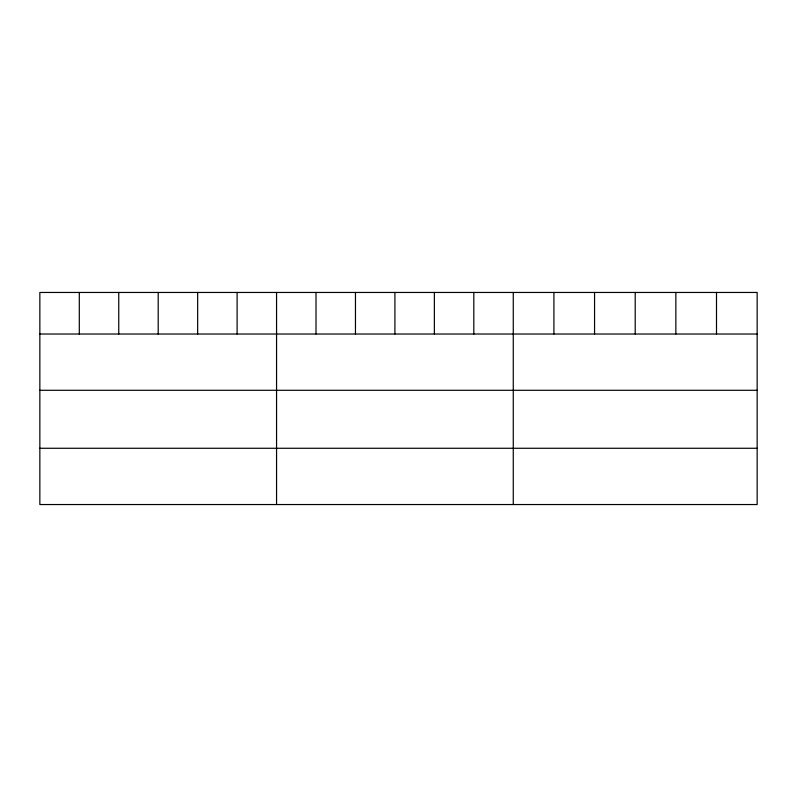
<?xml version="1.0" encoding="UTF-8"?>
<svg xmlns="http://www.w3.org/2000/svg" width="797" height="797" viewBox="0 0 797 797"><rect width="100%" height="100%" fill="white"/><g stroke="black" fill="none" stroke-linecap="round" stroke-linejoin="round"><path stroke-width="1.2" d="M757.15 334.023L757.15 504.541L39.85 504.541L39.85 292.459L757.15 292.459L757.15 334.023L39.85 334.023M39.85 390.291L757.15 390.291M39.85 448.273L757.15 448.273M716.503 292.459L716.503 334.023M675.856 292.459L675.856 334.023M635.209 292.459L635.209 334.023M594.562 292.459L594.562 334.023M553.915 292.459L553.915 334.023M513.268 292.459L513.268 504.541M473.817 292.459L473.817 334.023M434.365 292.459L434.365 334.023M394.913 292.459L394.913 334.023M355.462 292.459L355.462 334.023M316.01 292.459L316.01 334.023M276.559 292.459L276.559 504.541M237.107 292.459L237.107 334.023M197.656 292.459L197.656 334.023M158.204 292.459L158.204 334.023M118.753 292.459L118.753 334.023M79.301 292.459L79.301 334.023"/></g></svg>
